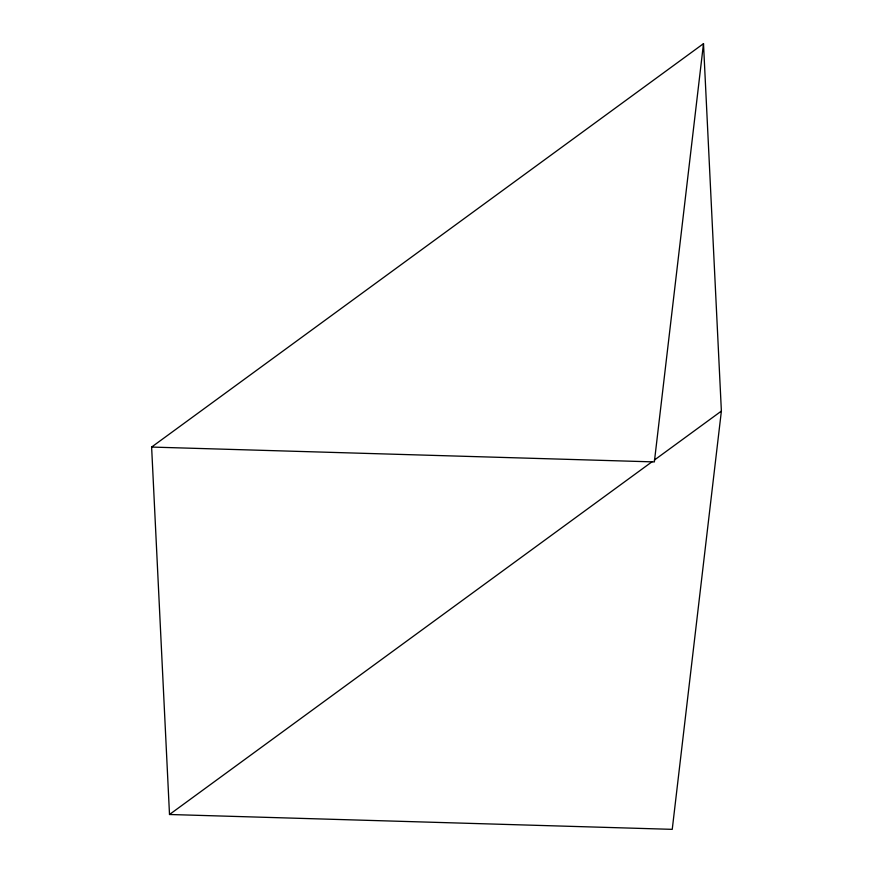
<?xml version="1.0" encoding="UTF-8"?>
<svg xmlns="http://www.w3.org/2000/svg" width="873" height="873" viewBox="0 0 873 873"><rect width="100%" height="100%" fill="white"/><g stroke="black" fill="none" stroke-linecap="round" stroke-linejoin="round"><path stroke-width="1.31" d="M703.496 43.65L654.357 461.915L151.618 447.063L169.504 814.498L672.243 829.35L721.382 411.085L703.496 43.65L151.618 447.063M169.504 814.498L652.12 461.719M654.324 460.104L721.382 411.085"/></g></svg>
